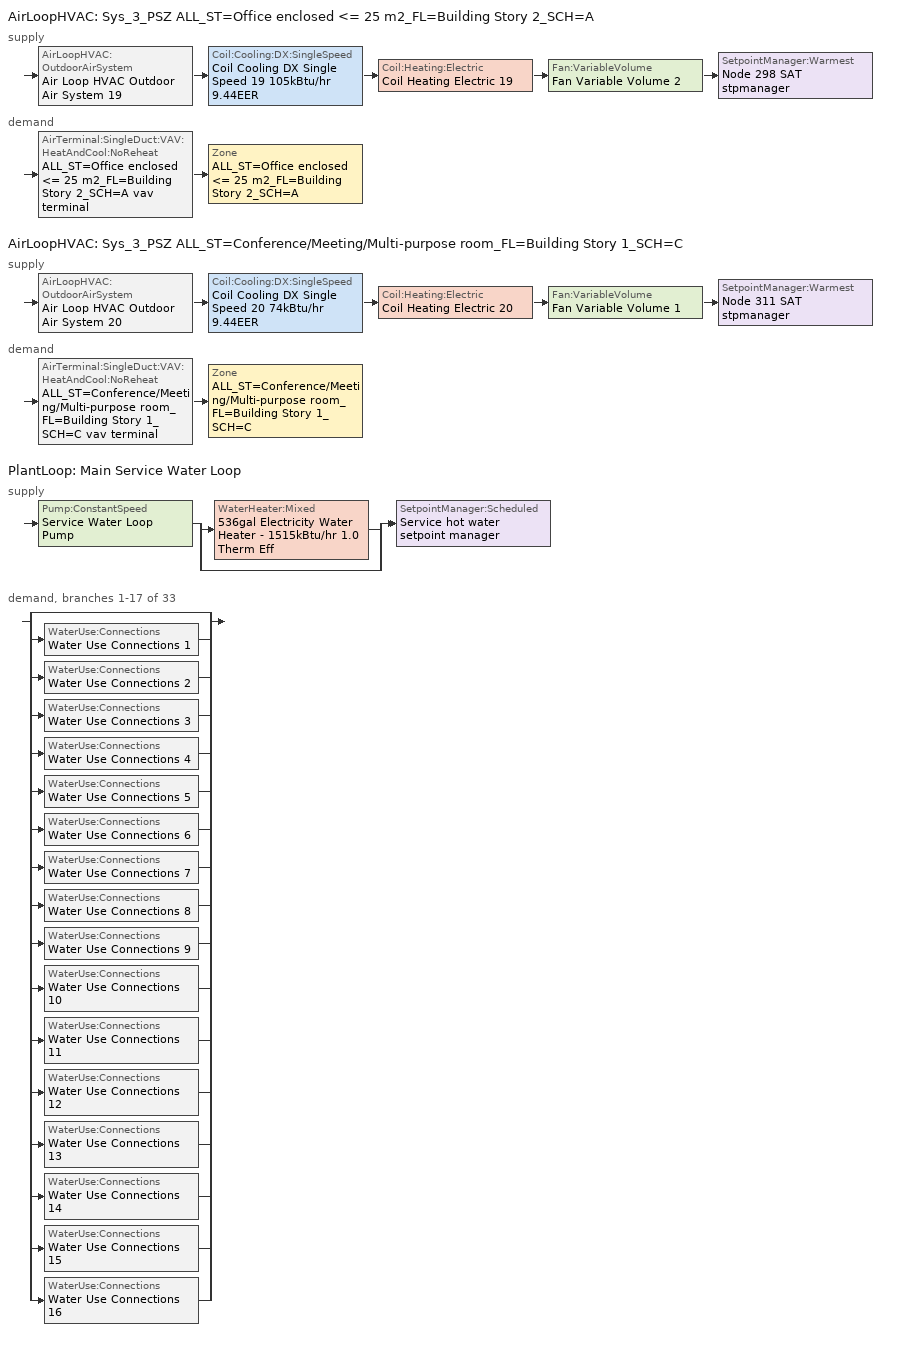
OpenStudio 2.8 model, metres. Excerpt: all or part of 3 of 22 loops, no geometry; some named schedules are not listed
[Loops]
AirLoopHVAC 'Sys_3_PSZ ALL_ST=Office enclosed <= 25 m2_FL=Building Story 2_SCH=A'
 supply: AirLoopHVAC:OutdoorAirSystem 'Air Loop HVAC Outdoor Air System 19' > Coil:Cooling:DX:SingleSpeed 'Coil Cooling DX Single Speed 19 105kBtu/hr 9.44EER' > Coil:Heating:Electric 'Coil Heating Electric 19' > Fan:VariableVolume 'Fan Variable Volume 2' > SetpointManager:Warmest 'Node 298 SAT stpmanager'
 demand: AirTerminal:SingleDuct:VAV:HeatAndCool:NoReheat 'ALL_ST=Office enclosed <= 25 m2_FL=Building Story 2_SCH=A vav terminal' > Zone 'ALL_ST=Office enclosed <= 25 m2_FL=Building Story 2_SCH=A'
AirLoopHVAC 'Sys_3_PSZ ALL_ST=Conference/Meeting/Multi-purpose room_FL=Building Story 1_SCH=C'
 supply: AirLoopHVAC:OutdoorAirSystem 'Air Loop HVAC Outdoor Air System 20' > Coil:Cooling:DX:SingleSpeed 'Coil Cooling DX Single Speed 20 74kBtu/hr 9.44EER' > Coil:Heating:Electric 'Coil Heating Electric 20' > Fan:VariableVolume 'Fan Variable Volume 1' > SetpointManager:Warmest 'Node 311 SAT stpmanager'
 demand: AirTerminal:SingleDuct:VAV:HeatAndCool:NoReheat 'ALL_ST=Conference/Meeting/Multi-purpose room_FL=Building Story 1_SCH=C vav terminal' > Zone 'ALL_ST=Conference/Meeting/Multi-purpose room_FL=Building Story 1_SCH=C'
PlantLoop 'Main Service Water Loop'
 supply: Pump:ConstantSpeed 'Service Water Loop Pump' > split
  | WaterHeater:Mixed '536gal Electricity Water Heater - 1515kBtu/hr 1.0 Therm Eff'
  | bypass
  join > SetpointManager:Scheduled 'Service hot water setpoint manager'
 demand, branches 1-17 of 33: split
  | bypass
  | WaterUse:Connections 'Water Use Connections 1'
  | WaterUse:Connections 'Water Use Connections 2'
  | WaterUse:Connections 'Water Use Connections 3'
  | WaterUse:Connections 'Water Use Connections 4'
  | WaterUse:Connections 'Water Use Connections 5'
  | WaterUse:Connections 'Water Use Connections 6'
  | WaterUse:Connections 'Water Use Connections 7'
  | WaterUse:Connections 'Water Use Connections 8'
  | WaterUse:Connections 'Water Use Connections 9'
  | WaterUse:Connections 'Water Use Connections 10'
  | WaterUse:Connections 'Water Use Connections 11'
  | WaterUse:Connections 'Water Use Connections 12'
  | WaterUse:Connections 'Water Use Connections 13'
  | WaterUse:Connections 'Water Use Connections 14'
  | WaterUse:Connections 'Water Use Connections 15'
  | WaterUse:Connections 'Water Use Connections 16'
[Sizing:Zone] Zone Cooling Design Supply Air Temperature Input Method=SupplyAirTemperature; Zone Cooling Design Supply Air Temperature {C}=13; Zone Cooling Design Supply Air Temperature Difference {deltaC}=11.11; Zone Heating Design Supply Air Temperature Input Method=SupplyAirTemperature; Zone Heating Design Supply Air Temperature {C}=43; Zone Heating Design Supply Air Temperature Difference {deltaC}=11.11; Zone Cooling Design Supply Air Humidity Ratio {kg-H2O/kg-air}=0.0085; Zone Heating Design Supply Air Humidity Ratio {kg-H2O/kg-air}=0.008; Zone Heating Sizing Factor=1.3; Zone Cooling Sizing Factor=1.1; Cooling Design Air Flow Method=DesignDay; Heating Design Air Flow Method=DesignDay; Account for Dedicated Outdoor Air System=No; Dedicated Outdoor Air System Control Strategy=NeutralSupplyAir; Dedicated Outdoor Air Low Setpoint Temperature for Design {C}=autosize; Dedicated Outdoor Air High Setpoint Temperature for Design {C}=autosize
ALL_ST=Gymnasium/Fitness centre playing area_FL=Building Story 1_SCH=B 1; ALL_ST=Office enclosed <= 25 m2_FL=Building Story 2_SCH=A; ALL_ST=Conference/Meeting/Multi-purpose room_FL=Building Story 1_SCH=C
[Zone equipment]
ALL_ST=Office enclosed <= 25 m2_FL=Building Story 2_SCH=A: ALL_ST=Office enclosed <= 25 m2_FL=Building Story 2_SCH=A erv doas, Zone HVAC Baseboard Convective Water 25, ALL_ST=Office enclosed <= 25 m2_FL=Building Story 2_SCH=A vav terminal
ALL_ST=Conference/Meeting/Multi-purpose room_FL=Building Story 1_SCH=C: ALL_ST=Conference/Meeting/Multi-purpose room_FL=Building Story 1_SCH=C erv doas, Zone HVAC Baseboard Convective Water 26, ALL_ST=Conference/Meeting/Multi-purpose room_FL=Building Story 1_SCH=C vav terminal
[PlantLoop]
Main Service Water Loop: Glycol Concentration=0; Maximum Loop Temperature {C}=60; Minimum Loop Temperature {C}=10; Plant Loop Volume {m3}=Autocalculate; Load Distribution Scheme=Optimal
[Sizing:Plant]
Main Service Water Loop: Loop Type=Heating; Design Loop Exit Temperature {C}=60; Loop Design Temperature Difference {deltaC}=5; Sizing Option=NonCoincident; Zone Timesteps in Averaging Window=1; Coincident Sizing Factor Mode=None
[AirLoopHVAC] Design Supply Air Flow Rate {m3/s}=AutoSize
Name | Availability Schedule
Sys_3_PSZ ALL_ST=Office enclosed <= 25 m2_FL=Building Story 2_SCH=A | Sys_3_PSZ ALL_ST=Office enclosed <= 25 m2_FL=Building Story 2_SCH=A Occ Sch
Sys_3_PSZ ALL_ST=Conference/Meeting/Multi-purpose room_FL=Building Story 1_SCH=C | Sys_3_PSZ ALL_ST=Conference/Meeting/Multi-purpose room_FL=Building Story 1_SCH=C Occ Sch
[Sizing:System] Type of Load to Size On=Sensible; Design Outdoor Air Flow Rate {m3/s}=Autosize; Central Heating Maximum System Air Flow Ratio=1; Preheat Design Temperature {C}=7; Preheat Design Humidity Ratio {kg-H2O/kg-Air}=0.008; Precool Design Temperature {C}=13; Precool Design Humidity Ratio {kg-H2O/kg-Air}=0.008; Central Cooling Design Supply Air Temperature {C}=13; Central Heating Design Supply Air Temperature {C}=43; Sizing Option=NonCoincident; 100% Outdoor Air in Cooling=No; 100% Outdoor Air in Heating=No; Central Cooling Design Supply Air Humidity Ratio {kg-H2O/kg-Air}=0.0085; Central Heating Design Supply Air Humidity Ratio {kg-H2O/kg-Air}=0.008; Cooling Design Air Flow Method=DesignDay; Cooling Design Air Flow Rate {m3/s}=0; Heating Design Air Flow Method=DesignDay; Heating Design Air Flow Rate {m3/s}=0; System Outdoor Air Method=ZoneSum; Zone Maximum Outdoor Air Fraction=1; Cooling Supply Air Flow Rate Per Floor Area {m3/s-m2}=0.00996765; Cooling Fraction of Autosized Cooling Supply Air Flow Rate=1; Cooling Supply Air Flow Rate Per Unit Cooling Capacity {m3/s-W}=3.94755e-05; Heating Supply Air Flow Rate Per Floor Area {m3/s-m2}=0.00996765; Heating Fraction of Autosized Heating Supply Air Flow Rate=1; Heating Fraction of Autosized Cooling Supply Air Flow Rate=1; Heating Supply Air Flow Rate Per Unit Heating Capacity {m3/s-W}=3.15882e-05; Cooling Design Capacity Method=CoolingDesignCapacity; Cooling Design Capacity {W}=autosize; Cooling Design Capacity Per Floor Area {W/m2}=234.7; Fraction of Autosized Cooling Design Capacity=1; Heating Design Capacity Method=HeatingDesignCapacity; Heating Design Capacity {W}=autosize; Heating Design Capacity Per Floor Area {W/m2}=157; Fraction of Autosized Heating Design Capacity=1; Central Cooling Capacity Control Method=OnOff
Sys_3_PSZ ALL_ST=Office enclosed <= 25 m2_FL=Building Story 2_SCH=A; Sys_3_PSZ ALL_ST=Conference/Meeting/Multi-purpose room_FL=Building Story 1_SCH=C
[Coil:Heating:Electric] Availability Schedule=Always On Discrete
Coil Heating Electric 19; Coil Heating Electric 20
[Coil:Cooling:DX:SingleSpeed] Availability Schedule=Always On Discrete; Rated Total Cooling Capacity {W}=autosize; Rated Sensible Heat Ratio=autosize; Rated Air Flow Rate {m3/s}=autosize; Rated Evaporator Fan Power Per Volume Flow Rate {W/(m3/s)}=773.3; Total Cooling Capacity Function of Temperature Curve=DXCOOL-NECB2011-REF-CAPFT; Total Cooling Capacity Function of Flow Fraction Curve=DXCOOL-NECB2011-REF-CAPFFLOW; Energy Input Ratio Function of Temperature Curve=DXCOOL-NECB2011-REF-COOLEIRFT; Energy Input Ratio Function of Flow Fraction Curve=DXCOOL-NECB2011-REF-COOLEIRFFLOW; Part Load Fraction Correlation Curve=DXCOOL-NECB2011-REF-COOLPLFFPLR; Condenser Type=AirCooled; Evaporative Condenser Effectiveness=0; Evaporative Condenser Air Flow Rate {m3/s}=Autosize; Evaporative Condenser Pump Rated Power Consumption {W}=Autosize; Crankcase Heater Capacity {W}=0; Maximum Outdoor Dry-Bulb Temperature for Crankcase Heater Operation {C}=0; Basin Heater Capacity {W/K}=0; Basin Heater Setpoint Temperature {C}=10
Name | Rated COP {W/W}
Coil Cooling DX Single Speed 19 105kBtu/hr 9.44EER | 3.26813
Coil Cooling DX Single Speed 20 74kBtu/hr 9.44EER | 3.24523
[Controller:OutdoorAir] Minimum Outdoor Air Flow Rate {m3/s}=0; Maximum Outdoor Air Flow Rate {m3/s}=0; Economizer Control Type=DifferentialEnthalpy; Economizer Control Action Type=ModulateFlow; Lockout Type=NoLockout; Minimum Limit Type=FixedMinimum; High Humidity Control=No; Heat Recovery Bypass Control Type=BypassWhenOAFlowGreaterThanMinimum
Name | Minimum Outdoor Air Schedule | Controller Mechanical Ventilation
Controller Outdoor Air 19 | Sys_3_PSZ ALL_ST=Office enclosed <= 25 m2_FL=Building Story 2_SCH=A Occ Sch | Controller Mechanical Ventilation 19
Controller Outdoor Air 20 | Sys_3_PSZ ALL_ST=Conference/Meeting/Multi-purpose room_FL=Building Story 1_SCH=C Occ Sch | Controller Mechanical Ventilation 20
[Controller:MechanicalVentilation] Availability Schedule=Always On Discrete; System Outdoor Air Method=ZoneSum
Controller Mechanical Ventilation 19; Controller Mechanical Ventilation 20
[AirLoopHVAC:OutdoorAirSystem]
Name | Controller
Air Loop HVAC Outdoor Air System 19 | Controller Outdoor Air 19
Air Loop HVAC Outdoor Air System 20 | Controller Outdoor Air 20
[SetpointManager:Scheduled]
Service hot water setpoint manager: Control Variable=Temperature; Schedule=Service Water Loop Temp - 140F
[Pump:ConstantSpeed]
Service Water Loop Pump: Rated Flow Rate {m3/s}=autosize; Rated Pump Head {Pa}=1.07052e+06; Rated Power Consumption {W}=autosize; Motor Efficiency=0.865; Fraction of Motor Inefficiencies to Fluid Stream=0; Pump Control Type=Intermittent; Design Power Sizing Method=PowerPerFlowPerPressure; Design Electric Power per Unit Flow Rate {W/(m3/s)}=348701.1; Design Shaft Power per Unit Flow Rate per Unit Head {W-s/m3-Pa}=1.28205
[WaterHeater:Mixed]
536gal Electricity Water Heater - 1515kBtu/hr 1.0 Therm Eff: Tank Volume {m3}=2.02827; Setpoint Temperature Schedule=Service Water Loop Temp - 140F; Deadband Temperature Difference {deltaC}=2; Maximum Temperature Limit {C}=82.2222; Heater Control Type=Cycle; Heater Maximum Capacity {W}=443926; Heater Fuel Type=Electricity; Heater Thermal Efficiency=0.96; Off Cycle Parasitic Fuel Consumption Rate {W}=155.228; Off Cycle Parasitic Fuel Type=Electricity; Off Cycle Parasitic Heat Fraction to Tank=0.8; On Cycle Parasitic Fuel Consumption Rate {W}=155.228; On Cycle Parasitic Fuel Type=Electricity; On Cycle Parasitic Heat Fraction to Tank=0; Ambient Temperature Indicator=ThermalZone; Ambient Temperature Schedule=Water Heater Ambient Temp Schedule - 70F; Ambient Temperature Thermal Zone=ALL_ST=Gymnasium/Fitness centre playing area_FL=Building Story 1_SCH=B 1; Off Cycle Loss Coefficient to Ambient Temperature {W/K}=6.25624; On Cycle Loss Coefficient to Ambient Temperature {W/K}=6.25624; Use Side Effectiveness=1; Source Side Effectiveness=1; Use Side Design Flow Rate {m3/s}=autosize; Source Side Design Flow Rate {m3/s}=autosize; Indirect Water Heating Recovery Time {hr}=1.5; Source Side Flow Control Mode=IndirectHeatPrimarySetpoint
[WaterUse:Connections]
Name | Water Use Equipment Name 1
Water Use Connections 1 | Auditorium_zn_1_flr_1 Service Water Use 0.5gal/min
Water Use Connections 2 | Aux_gym_zn_1_flr_1 Service Water Use 1.89gal/min
Water Use Connections 3 | Cafeteria_zn_1_flr_1 Service Water Use 0.47gal/min
Water Use Connections 4 | Corner_class_1_pod_1_zn_1_flr_1 Service Water Use 0.07gal/min
Water Use Connections 5 | Corner_class_1_pod_1_zn_1_flr_2 Service Water Use 0.07gal/min
Water Use Connections 6 | Corner_class_1_pod_2_zn_1_flr_1 Service Water Use 0.07gal/min
Water Use Connections 7 | Corner_class_1_pod_2_zn_1_flr_2 Service Water Use 0.07gal/min
Water Use Connections 8 | Corner_class_1_pod_3_zn_1_flr_1 Service Water Use 0.07gal/min
Water Use Connections 9 | Corner_class_1_pod_3_zn_1_flr_2 Service Water Use 0.07gal/min
Water Use Connections 10 | Corner_class_2_pod_1_zn_1_flr_1 Service Water Use 0.07gal/min
Water Use Connections 11 | Corner_class_2_pod_1_zn_1_flr_2 Service Water Use 0.07gal/min
Water Use Connections 12 | Corner_class_2_pod_2_zn_1_flr_1 Service Water Use 0.07gal/min
Water Use Connections 13 | Corner_class_2_pod_2_zn_1_flr_2 Service Water Use 0.07gal/min
Water Use Connections 14 | Corner_class_2_pod_3_zn_1_flr_1 Service Water Use 0.07gal/min
Water Use Connections 15 | Corner_class_2_pod_3_zn_1_flr_2 Service Water Use 0.07gal/min
Water Use Connections 16 | Gym_zn_1_flr_1 Service Water Use 2.99gal/min
[WaterUse:Equipment:Definition]
Name | Peak Flow Rate {m3/s} | Target Temperature Schedule | Sensible Fraction Schedule | Latent Fraction Schedule
Auditorium_zn_1_flr_1 Service Water Use Def 0.5gal/min | 3.1485e-05 | Schedule Ruleset 5 | Schedule Ruleset 3 | Schedule Ruleset 4
Aux_gym_zn_1_flr_1 Service Water Use Def 1.89gal/min | 0.000119312 | Schedule Ruleset 8 | Schedule Ruleset 6 | Schedule Ruleset 7
Cafeteria_zn_1_flr_1 Service Water Use Def 0.47gal/min | 2.98279e-05 | Schedule Ruleset 11 | Schedule Ruleset 9 | Schedule Ruleset 10
Corner_class_1_pod_1_zn_1_flr_1 Service Water Use Def 0.07gal/min | 4.55704e-06 | Schedule Ruleset 14 | Schedule Ruleset 12 | Schedule Ruleset 13
Corner_class_1_pod_1_zn_1_flr_2 Service Water Use Def 0.07gal/min | 4.55704e-06 | Schedule Ruleset 17 | Schedule Ruleset 15 | Schedule Ruleset 16
Corner_class_1_pod_2_zn_1_flr_1 Service Water Use Def 0.07gal/min | 4.55704e-06 | Schedule Ruleset 20 | Schedule Ruleset 18 | Schedule Ruleset 19
Corner_class_1_pod_2_zn_1_flr_2 Service Water Use Def 0.07gal/min | 4.55704e-06 | Schedule Ruleset 23 | Schedule Ruleset 21 | Schedule Ruleset 22
Corner_class_1_pod_3_zn_1_flr_1 Service Water Use Def 0.07gal/min | 4.55704e-06 | Schedule Ruleset 26 | Schedule Ruleset 24 | Schedule Ruleset 25
Corner_class_1_pod_3_zn_1_flr_2 Service Water Use Def 0.07gal/min | 4.55704e-06 | Schedule Ruleset 29 | Schedule Ruleset 27 | Schedule Ruleset 28
Corner_class_2_pod_1_zn_1_flr_1 Service Water Use Def 0.07gal/min | 4.55704e-06 | Schedule Ruleset 32 | Schedule Ruleset 30 | Schedule Ruleset 31
Corner_class_2_pod_1_zn_1_flr_2 Service Water Use Def 0.07gal/min | 4.55704e-06 | Schedule Ruleset 35 | Schedule Ruleset 33 | Schedule Ruleset 34
Corner_class_2_pod_2_zn_1_flr_1 Service Water Use Def 0.07gal/min | 4.55704e-06 | Schedule Ruleset 38 | Schedule Ruleset 36 | Schedule Ruleset 37
Corner_class_2_pod_2_zn_1_flr_2 Service Water Use Def 0.07gal/min | 4.55704e-06 | Schedule Ruleset 41 | Schedule Ruleset 39 | Schedule Ruleset 40
Corner_class_2_pod_3_zn_1_flr_1 Service Water Use Def 0.07gal/min | 4.55704e-06 | Schedule Ruleset 44 | Schedule Ruleset 42 | Schedule Ruleset 43
Corner_class_2_pod_3_zn_1_flr_2 Service Water Use Def 0.07gal/min | 4.55704e-06 | Schedule Ruleset 47 | Schedule Ruleset 45 | Schedule Ruleset 46
Gym_zn_1_flr_1 Service Water Use Def 2.99gal/min | 0.00018891 | Schedule Ruleset 50 | Schedule Ruleset 48 | Schedule Ruleset 49
[WaterUse:Equipment]
Name | Water Use Equipment Definition | Space | Flow Rate Fraction Schedule
Auditorium_zn_1_flr_1 Service Water Use 0.5gal/min | Auditorium_zn_1_flr_1 Service Water Use Def 0.5gal/min | Auditorium_ZN_1_FLR_1 | NECB-C-Service Water Heating
Aux_gym_zn_1_flr_1 Service Water Use 1.89gal/min | Aux_gym_zn_1_flr_1 Service Water Use Def 1.89gal/min | Aux_Gym_ZN_1_FLR_1 | NECB-B-Service Water Heating
Cafeteria_zn_1_flr_1 Service Water Use 0.47gal/min | Cafeteria_zn_1_flr_1 Service Water Use Def 0.47gal/min | Cafeteria_ZN_1_FLR_1 | NECB-C-Service Water Heating
Corner_class_1_pod_1_zn_1_flr_1 Service Water Use 0.07gal/min | Corner_class_1_pod_1_zn_1_flr_1 Service Water Use Def 0.07gal/min | Corner_Class_1_Pod_1_ZN_1_FLR_1 | NECB-D-Service Water Heating
Corner_class_1_pod_1_zn_1_flr_2 Service Water Use 0.07gal/min | Corner_class_1_pod_1_zn_1_flr_2 Service Water Use Def 0.07gal/min | Corner_Class_1_Pod_1_ZN_1_FLR_2 | NECB-D-Service Water Heating
Corner_class_1_pod_2_zn_1_flr_1 Service Water Use 0.07gal/min | Corner_class_1_pod_2_zn_1_flr_1 Service Water Use Def 0.07gal/min | Corner_Class_1_Pod_2_ZN_1_FLR_1 | NECB-D-Service Water Heating
Corner_class_1_pod_2_zn_1_flr_2 Service Water Use 0.07gal/min | Corner_class_1_pod_2_zn_1_flr_2 Service Water Use Def 0.07gal/min | Corner_Class_1_Pod_2_ZN_1_FLR_2 | NECB-D-Service Water Heating
Corner_class_1_pod_3_zn_1_flr_1 Service Water Use 0.07gal/min | Corner_class_1_pod_3_zn_1_flr_1 Service Water Use Def 0.07gal/min | Corner_Class_1_Pod_3_ZN_1_FLR_1 | NECB-D-Service Water Heating
Corner_class_1_pod_3_zn_1_flr_2 Service Water Use 0.07gal/min | Corner_class_1_pod_3_zn_1_flr_2 Service Water Use Def 0.07gal/min | Corner_Class_1_Pod_3_ZN_1_FLR_2 | NECB-D-Service Water Heating
Corner_class_2_pod_1_zn_1_flr_1 Service Water Use 0.07gal/min | Corner_class_2_pod_1_zn_1_flr_1 Service Water Use Def 0.07gal/min | Corner_Class_2_Pod_1_ZN_1_FLR_1 | NECB-D-Service Water Heating
Corner_class_2_pod_1_zn_1_flr_2 Service Water Use 0.07gal/min | Corner_class_2_pod_1_zn_1_flr_2 Service Water Use Def 0.07gal/min | Corner_Class_2_Pod_1_ZN_1_FLR_2 | NECB-D-Service Water Heating
Corner_class_2_pod_2_zn_1_flr_1 Service Water Use 0.07gal/min | Corner_class_2_pod_2_zn_1_flr_1 Service Water Use Def 0.07gal/min | Corner_Class_2_Pod_2_ZN_1_FLR_1 | NECB-D-Service Water Heating
Corner_class_2_pod_2_zn_1_flr_2 Service Water Use 0.07gal/min | Corner_class_2_pod_2_zn_1_flr_2 Service Water Use Def 0.07gal/min | Corner_Class_2_Pod_2_ZN_1_FLR_2 | NECB-D-Service Water Heating
Corner_class_2_pod_3_zn_1_flr_1 Service Water Use 0.07gal/min | Corner_class_2_pod_3_zn_1_flr_1 Service Water Use Def 0.07gal/min | Corner_Class_2_Pod_3_ZN_1_FLR_1 | NECB-D-Service Water Heating
Corner_class_2_pod_3_zn_1_flr_2 Service Water Use 0.07gal/min | Corner_class_2_pod_3_zn_1_flr_2 Service Water Use Def 0.07gal/min | Corner_Class_2_Pod_3_ZN_1_FLR_2 | NECB-D-Service Water Heating
Gym_zn_1_flr_1 Service Water Use 2.99gal/min | Gym_zn_1_flr_1 Service Water Use Def 2.99gal/min | Gym_ZN_1_FLR_1 | NECB-B-Service Water Heating
[HeatExchanger:AirToAir:SensibleAndLatent] Availability Schedule=Always On Discrete; Nominal Supply Air Flow Rate {m3/s}=autosize; Sensible Effectiveness at 100% Heating Air Flow=0.76; Latent Effectiveness at 100% Heating Air Flow=0.75; Sensible Effectiveness at 75% Heating Air Flow=0.81; Latent Effectiveness at 75% Heating Air Flow=0.75; Sensible Effectiveness at 100% Cooling Air Flow=0.76; Latent Effectiveness at 100% Cooling Air Flow=0.75; Sensible Effectiveness at 75% Cooling Air Flow=0.81; Latent Effectiveness at 75% Cooling Air Flow=0.75; Supply Air Outlet Temperature Control=No; Heat Exchanger Type=Rotary; Frost Control Type=ExhaustAirRecirculation; Threshold Temperature {C}=-23.3; Initial Defrost Time Fraction=0.167; Rate of Defrost Time Fraction Increase {1/K}=0.012; Economizer Lockout=No
Name | Nominal Electric Power {W}
ALL_ST=Conference/Meeting/Multi-purpose room_FL=Building Story 1_SCH=C erv hx | 755.069
ALL_ST=Office enclosed <= 25 m2_FL=Building Story 2_SCH=A erv hx | 210.944
[Fan:VariableVolume] Availability Schedule=Always On Discrete; Fan Total Efficiency=0.7; Pressure Rise {Pa}=640; Maximum Flow Rate {m3/s}=Autosize; Fan Power Minimum Flow Rate Input Method=Fraction; Fan Power Minimum Flow Fraction=0.3; Fan Power Minimum Air Flow Rate {m3/s}=0; Motor Efficiency=0.9; Motor In Airstream Fraction=1; Fan Power Coefficient 1=0.0407599; Fan Power Coefficient 2=0.088045; Fan Power Coefficient 3=-0.0729261; Fan Power Coefficient 4=0.94374; Fan Power Coefficient 5=0
Fan Variable Volume 1; Fan Variable Volume 2
[SetpointManager:Warmest] Control Variable=Temperature; Minimum Setpoint Temperature {C}=12; Maximum Setpoint Temperature {C}=35; Strategy=MaximumTemperature
Node 311 SAT stpmanager; Node 298 SAT stpmanager
[AirTerminal:SingleDuct:VAV:HeatAndCool:NoReheat] Availability Schedule=Always On Discrete; Maximum Air Flow Rate {m3/s}=autosize; Zone Minimum Air Flow Fraction=0.05
ALL_ST=Conference/Meeting/Multi-purpose room_FL=Building Story 1_SCH=C vav terminal; ALL_ST=Office enclosed <= 25 m2_FL=Building Story 2_SCH=A vav terminal
[ZoneHVAC:EnergyRecoveryVentilator:Controller] Temperature High Limit {C}=19; Temperature Low Limit {C}=13; Exhaust Air Temperature Limit=NoExhaustAirTemperatureLimit; Exhaust Air Enthalpy Limit=NoExhaustAirEnthalpyLimit; Time of Day Economizer Flow Control Schedule=Always Off Discrete; High Humidity Control Flag=No; High Humidity Outdoor Air Flow Ratio=1; Control High Indoor Humidity Based on Outdoor Humidity Ratio=Yes
Name | Electronic Enthalpy Limit Curve
ALL_ST=Conference/Meeting/Multi-purpose room_FL=Building Story 1_SCH=C erv contr | Curve Cubic 3
ALL_ST=Office enclosed <= 25 m2_FL=Building Story 2_SCH=A erv contr | Curve Cubic 4
[Fan:OnOff] Availability Schedule=Always On Discrete; Maximum Flow Rate {m3/s}=autosize; Motor In Airstream Fraction=1
Name | Fan Total Efficiency | Pressure Rise {Pa} | Motor Efficiency | Fan Power Ratio Function of Speed Ratio Curve | Fan Efficiency Ratio Function of Speed Ratio Curve
ALL_ST=Conference/Meeting/Multi-purpose room_FL=Building Story 1_SCH=C erv sup fan | 0.75 | 200 | 0.9 | Fan On Off Power Curve 2 | Fan On Off Efficiency Curve 2
ALL_ST=Conference/Meeting/Multi-purpose room_FL=Building Story 1_SCH=C erv exh fan | 0.75 | 200 | 0.9 | Fan On Off Power Curve 3 | Fan On Off Efficiency Curve 3
ALL_ST=Office enclosed <= 25 m2_FL=Building Story 2_SCH=A erv sup fan | 0.75 | 200 | 0.9 | Fan On Off Power Curve 4 | Fan On Off Efficiency Curve 4
ALL_ST=Office enclosed <= 25 m2_FL=Building Story 2_SCH=A erv exh fan | 0.75 | 200 | 0.9 | Fan On Off Power Curve 5 | Fan On Off Efficiency Curve 5
Fan On Off 1 | 0.82 | 300 | 0.8 | Fan On Off Power Curve 54 | Fan On Off Efficiency Curve 54
[ZoneHVAC:EnergyRecoveryVentilator] Supply Air Flow Rate {m3/s}=autosize; Exhaust Air Flow Rate {m3/s}=autosize; Ventilation Rate per Occupant {m3/s-person}=0
Name | Availability Schedule | Heat Exchanger | Supply Air Fan | Exhaust Air Fan | Controller | Ventilation Rate per Unit Floor Area {m3/s-m2}
ALL_ST=Conference/Meeting/Multi-purpose room_FL=Building Story 1_SCH=C erv doas | Sys_3_PSZ ALL_ST=Conference/Meeting/Multi-purpose room_FL=Building Story 1_SCH=C Occ Sch | ALL_ST=Conference/Meeting/Multi-purpose room_FL=Building Story 1_SCH=C erv hx | ALL_ST=Conference/Meeting/Multi-purpose room_FL=Building Story 1_SCH=C erv sup fan | ALL_ST=Conference/Meeting/Multi-purpose room_FL=Building Story 1_SCH=C erv exh fan | ALL_ST=Conference/Meeting/Multi-purpose room_FL=Building Story 1_SCH=C erv contr | 0.0015748
ALL_ST=Office enclosed <= 25 m2_FL=Building Story 2_SCH=A erv doas | Sys_3_PSZ ALL_ST=Office enclosed <= 25 m2_FL=Building Story 2_SCH=A Occ Sch | ALL_ST=Office enclosed <= 25 m2_FL=Building Story 2_SCH=A erv hx | ALL_ST=Office enclosed <= 25 m2_FL=Building Story 2_SCH=A erv sup fan | ALL_ST=Office enclosed <= 25 m2_FL=Building Story 2_SCH=A erv exh fan | ALL_ST=Office enclosed <= 25 m2_FL=Building Story 2_SCH=A erv contr | 0.00042164
[Coil:WaterHeating:AirToWaterHeatPump]
Coil Water Heating Air To Water Heat Pump 1: Rated Heating Capacity {W}=443926; Rated COP {W/W}=3; Rated Sensible Heat Ratio=0.6956; Rated Evaporator Inlet Air Dry-Bulb Temperature {C}=29.44; Rated Evaporator Inlet Air Wet-Bulb Temperature {C}=22.22; Rated Condenser Inlet Water Temperature {C}=55.72; Rated Evaporator Air Flow Rate {m3/s}=autosize; Rated Condenser Water Flow Rate {m3/s}=autosize; Evaporator Fan Power Included in Rated COP=No; Condenser Pump Power Included in Rated COP=No; Condenser Pump Heat Included in Rated Heating Capacity and Rated COP=No; Condenser Water Pump Power {W}=150; Fraction of Condenser Pump Heat to Water=0.1; Crankcase Heater Capacity {W}=100; Maximum Ambient Temperature for Crankcase Heater Operation {C}=5; Evaporator Air Temperature Type for Curve Objects=WetBulbTemperature; Heating Capacity Function of Temperature Curve=Curve Biquadratic 41; Heating Capacity Function of Air Flow Fraction Curve=Curve Quadratic 59; Heating Capacity Function of Water Flow Fraction Curve=Curve Quadratic 60; Heating COP Function of Temperature Curve=Curve Biquadratic 42; Heating COP Function of Air Flow Fraction Curve=Curve Quadratic 61; Heating COP Function of Water Flow Fraction Curve=Curve Quadratic 62; Part Load Fraction Correlation Curve=Curve Quadratic 63
[WaterHeater:HeatPump]
536gal Electricity Water Heater - 1515kBtu/hr 1.0 Therm Eff ASHPWH: Availability Schedule=Always On Discrete; Compressor Setpoint Temperature Schedule=536gal Electricity Water Heater - 1515kBtu/hr 1.0 Therm Eff ASHPWH setpoint; Dead Band Temperature Difference {deltaC}=2; Condenser Water Flow Rate {m3/s}=autosize; Evaporator Air Flow Rate {m3/s}=autosize; Inlet Air Configuration=ZoneAndOutdoorAir; Tank=536gal Electricity Water Heater - 1515kBtu/hr 1.0 Therm Eff; DX Coil=Coil Water Heating Air To Water Heat Pump 1; Minimum Inlet Air Temperature for Compressor Operation {C}=5; Compressor Location=Zone; Fan=Fan On Off 1; Fan Placement=DrawThrough; On Cycle Parasitic Electric Load {W}=0; Off Cycle Parasitic Electric Load {W}=0; Parasitic Heat Rejection Location=Outdoors; Inlet Air Mixer Schedule=Schedule Ruleset 100; Control Sensor Location In Stratified Tank=Heater1
[Schedule:Ruleset]
Service Water Loop Temp - 140F: Default Day Schedule=Service Water Loop Temp - 140F Default
Water Heater Ambient Temp Schedule - 70F: Default Day Schedule=Water Heater Ambient Temp Schedule - 70F Default
Schedule Ruleset 3: Default Day Schedule=Schedule Day 5
Schedule Ruleset 4: Default Day Schedule=Schedule Day 6
Schedule Ruleset 5: Default Day Schedule=Schedule Day 7
NECB-C-Service Water Heating: Default Day Schedule=NECB-C-Service Water Heating Default
Schedule Ruleset 6: Default Day Schedule=Schedule Day 8
Schedule Ruleset 7: Default Day Schedule=Schedule Day 9
Schedule Ruleset 8: Default Day Schedule=Schedule Day 10
NECB-B-Service Water Heating: Default Day Schedule=NECB-B-Service Water Heating Default
Schedule Ruleset 9: Default Day Schedule=Schedule Day 11
Schedule Ruleset 10: Default Day Schedule=Schedule Day 12
Schedule Ruleset 11: Default Day Schedule=Schedule Day 13
Schedule Ruleset 12: Default Day Schedule=Schedule Day 14
Schedule Ruleset 13: Default Day Schedule=Schedule Day 15
Schedule Ruleset 14: Default Day Schedule=Schedule Day 16
NECB-D-Service Water Heating: Default Day Schedule=NECB-D-Service Water Heating Default
Schedule Ruleset 15: Default Day Schedule=Schedule Day 17
Schedule Ruleset 16: Default Day Schedule=Schedule Day 18
Schedule Ruleset 17: Default Day Schedule=Schedule Day 19
Schedule Ruleset 18: Default Day Schedule=Schedule Day 20
Schedule Ruleset 19: Default Day Schedule=Schedule Day 21
Schedule Ruleset 20: Default Day Schedule=Schedule Day 22
Schedule Ruleset 21: Default Day Schedule=Schedule Day 23
Schedule Ruleset 22: Default Day Schedule=Schedule Day 24
Schedule Ruleset 23: Default Day Schedule=Schedule Day 25
Schedule Ruleset 24: Default Day Schedule=Schedule Day 26
Schedule Ruleset 25: Default Day Schedule=Schedule Day 27
Schedule Ruleset 26: Default Day Schedule=Schedule Day 28
Schedule Ruleset 27: Default Day Schedule=Schedule Day 29
Schedule Ruleset 28: Default Day Schedule=Schedule Day 30
Schedule Ruleset 29: Default Day Schedule=Schedule Day 31
Schedule Ruleset 30: Default Day Schedule=Schedule Day 32
Schedule Ruleset 31: Default Day Schedule=Schedule Day 33
Schedule Ruleset 32: Default Day Schedule=Schedule Day 34
Schedule Ruleset 33: Default Day Schedule=Schedule Day 35
Schedule Ruleset 34: Default Day Schedule=Schedule Day 36
Schedule Ruleset 35: Default Day Schedule=Schedule Day 37
Schedule Ruleset 36: Default Day Schedule=Schedule Day 38
Schedule Ruleset 37: Default Day Schedule=Schedule Day 39
Schedule Ruleset 38: Default Day Schedule=Schedule Day 40
Schedule Ruleset 39: Default Day Schedule=Schedule Day 41
Schedule Ruleset 40: Default Day Schedule=Schedule Day 42
Schedule Ruleset 41: Default Day Schedule=Schedule Day 43
Schedule Ruleset 42: Default Day Schedule=Schedule Day 44
Schedule Ruleset 43: Default Day Schedule=Schedule Day 45
Schedule Ruleset 44: Default Day Schedule=Schedule Day 46
Schedule Ruleset 45: Default Day Schedule=Schedule Day 47
Schedule Ruleset 46: Default Day Schedule=Schedule Day 48
Schedule Ruleset 47: Default Day Schedule=Schedule Day 49
Schedule Ruleset 48: Default Day Schedule=Schedule Day 50
Schedule Ruleset 49: Default Day Schedule=Schedule Day 51
Schedule Ruleset 50: Default Day Schedule=Schedule Day 52
Sys_3_PSZ ALL_ST=Conference/Meeting/Multi-purpose room_FL=Building Story 1_SCH=C Occ Sch: Default Day Schedule=Sys_3_PSZ ALL_ST=Conference/Meeting/Multi-purpose room_FL=Building Story 1_SCH=C Occ Sch Default; Summer Design Day Schedule=Sys_3_PSZ ALL_ST=Conference/Meeting/Multi-purpose room_FL=Building Story 1_SCH=C Occ Sch Summer Design Day; Winter Design Day Schedule=Sys_3_PSZ ALL_ST=Conference/Meeting/Multi-purpose room_FL=Building Story 1_SCH=C Occ Sch Winter Design Day
Sys_3_PSZ ALL_ST=Office enclosed <= 25 m2_FL=Building Story 2_SCH=A Occ Sch: Default Day Schedule=Sys_3_PSZ ALL_ST=Office enclosed <= 25 m2_FL=Building Story 2_SCH=A Occ Sch Default; Summer Design Day Schedule=Sys_3_PSZ ALL_ST=Office enclosed <= 25 m2_FL=Building Story 2_SCH=A Occ Sch Summer Design Day; Winter Design Day Schedule=Sys_3_PSZ ALL_ST=Office enclosed <= 25 m2_FL=Building Story 2_SCH=A Occ Sch Winter Design Day
536gal Electricity Water Heater - 1515kBtu/hr 1.0 Therm Eff ASHPWH setpoint: Default Day Schedule=Schedule Day 141
Schedule Ruleset 100: Default Day Schedule=Schedule Day 142
[Schedule:Day]
Service Water Loop Temp - 140F Default: 24, 0, 57.5
Water Heater Ambient Temp Schedule - 70F Default: 24, 0, 21.1111
Schedule Day 5; Schedule Day 8; Schedule Day 11; Schedule Day 14; Schedule Day 17; Schedule Day 20; Schedule Day 23; Schedule Day 26; Schedule Day 29; Schedule Day 32; Schedule Day 35; Schedule Day 38; Schedule Day 41; Schedule Day 44; Schedule Day 47; Schedule Day 50: 24, 0, 0.2
Schedule Day 6; Schedule Day 9; Schedule Day 12; Schedule Day 15; NECB-D-Service Water Heating Sat Day; NECB-D-Service Water Heating Sun|Hol Day; Schedule Day 18; Schedule Day 21; Schedule Day 24; Schedule Day 27; Schedule Day 30; Schedule Day 33; Schedule Day 36; Schedule Day 39; Schedule Day 42; Schedule Day 45; Schedule Day 48; Schedule Day 51: 24, 0, 0.05
Schedule Day 7; Schedule Day 10; Schedule Day 13; Schedule Day 16; Schedule Day 19; Schedule Day 22; Schedule Day 25; Schedule Day 28; Schedule Day 31; Schedule Day 34; Schedule Day 37; Schedule Day 40; Schedule Day 43; Schedule Day 46; Schedule Day 49; Schedule Day 52; Schedule Day 141: 24, 0, 60
NECB-C-Service Water Heating Default; NECB-C-Service Water Heating Default|Wkdy Day: 8, 0, 0.05, 9, 0, 0.1, 10, 0, 0.2, 11, 0, 0.3, 12, 0, 0.4, 16, 0, 0.8, 17, 0, 0.6, 18, 0, 0.4, 19, 0, 0.3, 21, 0, 0.2, 24, 0, 0.05
NECB-C-Service Water Heating Sat Day: 8, 0, 0.05, 9, 0, 0.1, 10, 0, 0.2, 11, 0, 0.3, 12, 0, 0.5, 16, 0, 0.9, 17, 0, 0.7, 18, 0, 0.5, 19, 0, 0.3, 21, 0, 0.2, 24, 0, 0.05
NECB-C-Service Water Heating Sun|Hol Day: 8, 0, 0.05, 9, 0, 0.1, 10, 0, 0.2, 11, 0, 0.3, 12, 0, 0.5, 17, 0, 0.9, 18, 0, 0.5, 19, 0, 0.3, 24, 0, 0.05
NECB-B-Service Water Heating Default; NECB-B-Service Water Heating Default|Wkdy Day: 1, 0, 0.6, 2, 0, 0.5, 9, 0, 0.05, 11, 0, 0.7, 12, 0, 0.4, 13, 0, 0.5, 15, 0, 0.6, 16, 0, 0.4, 18, 0, 0.3, 19, 0, 0.4, 20, 0, 0.5, 22, 0, 0.8, 24, 0, 0.9
NECB-B-Service Water Heating Sat Day: 1, 0, 0.7, 2, 0, 0.6, 9, 0, 0.05, 11, 0, 0.7, 12, 0, 0.4, 13, 0, 0.5, 15, 0, 0.6, 16, 0, 0.4, 18, 0, 0.3, 19, 0, 0.4, 20, 0, 0.5, 22, 0, 0.8, 24, 0, 0.9
NECB-B-Service Water Heating Sun|Hol Day: 1, 0, 0.5, 2, 0, 0.6, 9, 0, 0.05, 11, 0, 0.7, 12, 0, 0.4, 13, 0, 0.5, 15, 0, 0.6, 16, 0, 0.4, 18, 0, 0.3, 19, 0, 0.4, 20, 0, 0.5, 22, 0, 0.8, 24, 0, 0.5
NECB-D-Service Water Heating Default; NECB-D-Service Water Heating Default|Wkdy Day: 8, 0, 0.05, 10, 0, 0.5, 16, 0, 0.9, 17, 0, 0.7, 18, 0, 0.3, 21, 0, 0.5, 22, 0, 0.3, 24, 0, 0.05
Sys_3_PSZ ALL_ST=Conference/Meeting/Multi-purpose room_FL=Building Story 1_SCH=C Occ Sch Default; Sys_3_PSZ ALL_ST=Conference/Meeting/Multi-purpose room_FL=Building Story 1_SCH=C Occ Sch Winter Design Day; Sys_3_PSZ ALL_ST=Conference/Meeting/Multi-purpose room_FL=Building Story 1_SCH=C Occ Sch Summer Design Day; Sys_3_PSZ ALL_ST=Office enclosed <= 25 m2_FL=Building Story 2_SCH=A Occ Sch Default; Sys_3_PSZ ALL_ST=Office enclosed <= 25 m2_FL=Building Story 2_SCH=A Occ Sch Winter Design Day; Sys_3_PSZ ALL_ST=Office enclosed <= 25 m2_FL=Building Story 2_SCH=A Occ Sch Summer Design Day; Schedule Day 142: 24, 0, 1
Sys_3_PSZ ALL_ST=Conference/Meeting/Multi-purpose room_FL=Building Story 1_SCH=C Occ Sch Monday; Sys_3_PSZ ALL_ST=Conference/Meeting/Multi-purpose room_FL=Building Story 1_SCH=C Occ Sch Tuesday; Sys_3_PSZ ALL_ST=Conference/Meeting/Multi-purpose room_FL=Building Story 1_SCH=C Occ Sch Wednesday; Sys_3_PSZ ALL_ST=Conference/Meeting/Multi-purpose room_FL=Building Story 1_SCH=C Occ Sch Thursday; Sys_3_PSZ ALL_ST=Conference/Meeting/Multi-purpose room_FL=Building Story 1_SCH=C Occ Sch Friday; Sys_3_PSZ ALL_ST=Conference/Meeting/Multi-purpose room_FL=Building Story 1_SCH=C Occ Sch Saturday: 9, 0, 0, 21, 0, 1, 24, 0, 0
Sys_3_PSZ ALL_ST=Conference/Meeting/Multi-purpose room_FL=Building Story 1_SCH=C Occ Sch Sunday: 9, 0, 0, 19, 0, 1, 24, 0, 0
Sys_3_PSZ ALL_ST=Office enclosed <= 25 m2_FL=Building Story 2_SCH=A Occ Sch Monday; Sys_3_PSZ ALL_ST=Office enclosed <= 25 m2_FL=Building Story 2_SCH=A Occ Sch Tuesday; Sys_3_PSZ ALL_ST=Office enclosed <= 25 m2_FL=Building Story 2_SCH=A Occ Sch Wednesday; Sys_3_PSZ ALL_ST=Office enclosed <= 25 m2_FL=Building Story 2_SCH=A Occ Sch Thursday; Sys_3_PSZ ALL_ST=Office enclosed <= 25 m2_FL=Building Story 2_SCH=A Occ Sch Friday: 8, 0, 0, 19, 0, 1, 24, 0, 0
Sys_3_PSZ ALL_ST=Office enclosed <= 25 m2_FL=Building Story 2_SCH=A Occ Sch Saturday; Sys_3_PSZ ALL_ST=Office enclosed <= 25 m2_FL=Building Story 2_SCH=A Occ Sch Sunday: 24, 0, 0
[Schedule:Rule] Date Specification Type=DateRange; Start Month=1; Start Day=1; End Month=12
Name | Schedule Ruleset | Rule Order | Day Schedule | Apply Monday | Apply Tuesday | Apply Wednesday | Apply Thursday | Apply Friday | End Day | Apply Saturday | Apply Sunday
Schedule Rule 71 | NECB-C-Service Water Heating | 2 | NECB-C-Service Water Heating Default|Wkdy Day | Yes | Yes | Yes | Yes | Yes | 31
Schedule Rule 72 | NECB-C-Service Water Heating | 1 | NECB-C-Service Water Heating Sat Day |  |  |  |  |  | 31 | Yes
Schedule Rule 73 | NECB-C-Service Water Heating | 0 | NECB-C-Service Water Heating Sun|Hol Day |  |  |  |  |  | 31 |  | Yes
Schedule Rule 74 | NECB-B-Service Water Heating | 2 | NECB-B-Service Water Heating Default|Wkdy Day | Yes | Yes | Yes | Yes | Yes | 31
Schedule Rule 75 | NECB-B-Service Water Heating | 1 | NECB-B-Service Water Heating Sat Day |  |  |  |  |  | 31 | Yes
Schedule Rule 76 | NECB-B-Service Water Heating | 0 | NECB-B-Service Water Heating Sun|Hol Day |  |  |  |  |  | 31 |  | Yes
Schedule Rule 77 | NECB-D-Service Water Heating | 2 | NECB-D-Service Water Heating Default|Wkdy Day | Yes | Yes | Yes | Yes | Yes | 31
Schedule Rule 78 | NECB-D-Service Water Heating | 1 | NECB-D-Service Water Heating Sat Day |  |  |  |  |  | 31 | Yes
Schedule Rule 79 | NECB-D-Service Water Heating | 0 | NECB-D-Service Water Heating Sun|Hol Day |  |  |  |  |  | 31 |  | Yes
Sys_3_PSZ ALL_ST=Conference/Meeting/Multi-purpose room_FL=Building Story 1_SCH=C Occ Sch Monday Rule | Sys_3_PSZ ALL_ST=Conference/Meeting/Multi-purpose room_FL=Building Story 1_SCH=C Occ Sch | 6 | Sys_3_PSZ ALL_ST=Conference/Meeting/Multi-purpose room_FL=Building Story 1_SCH=C Occ Sch Monday | Yes |  |  |  |  | 25
Sys_3_PSZ ALL_ST=Conference/Meeting/Multi-purpose room_FL=Building Story 1_SCH=C Occ Sch Tuesday Rule | Sys_3_PSZ ALL_ST=Conference/Meeting/Multi-purpose room_FL=Building Story 1_SCH=C Occ Sch | 5 | Sys_3_PSZ ALL_ST=Conference/Meeting/Multi-purpose room_FL=Building Story 1_SCH=C Occ Sch Tuesday |  | Yes |  |  |  | 26
Sys_3_PSZ ALL_ST=Conference/Meeting/Multi-purpose room_FL=Building Story 1_SCH=C Occ Sch Wednesday Rule | Sys_3_PSZ ALL_ST=Conference/Meeting/Multi-purpose room_FL=Building Story 1_SCH=C Occ Sch | 4 | Sys_3_PSZ ALL_ST=Conference/Meeting/Multi-purpose room_FL=Building Story 1_SCH=C Occ Sch Wednesday |  |  | Yes |  |  | 27
Sys_3_PSZ ALL_ST=Conference/Meeting/Multi-purpose room_FL=Building Story 1_SCH=C Occ Sch Thursday Rule | Sys_3_PSZ ALL_ST=Conference/Meeting/Multi-purpose room_FL=Building Story 1_SCH=C Occ Sch | 3 | Sys_3_PSZ ALL_ST=Conference/Meeting/Multi-purpose room_FL=Building Story 1_SCH=C Occ Sch Thursday |  |  |  | Yes |  | 28
Sys_3_PSZ ALL_ST=Conference/Meeting/Multi-purpose room_FL=Building Story 1_SCH=C Occ Sch Friday Rule | Sys_3_PSZ ALL_ST=Conference/Meeting/Multi-purpose room_FL=Building Story 1_SCH=C Occ Sch | 2 | Sys_3_PSZ ALL_ST=Conference/Meeting/Multi-purpose room_FL=Building Story 1_SCH=C Occ Sch Friday |  |  |  |  | Yes | 29
Sys_3_PSZ ALL_ST=Conference/Meeting/Multi-purpose room_FL=Building Story 1_SCH=C Occ Sch Saturday Rule | Sys_3_PSZ ALL_ST=Conference/Meeting/Multi-purpose room_FL=Building Story 1_SCH=C Occ Sch | 1 | Sys_3_PSZ ALL_ST=Conference/Meeting/Multi-purpose room_FL=Building Story 1_SCH=C Occ Sch Saturday |  |  |  |  |  | 30 | Yes
Sys_3_PSZ ALL_ST=Conference/Meeting/Multi-purpose room_FL=Building Story 1_SCH=C Occ Sch Sunday Rule | Sys_3_PSZ ALL_ST=Conference/Meeting/Multi-purpose room_FL=Building Story 1_SCH=C Occ Sch | 0 | Sys_3_PSZ ALL_ST=Conference/Meeting/Multi-purpose room_FL=Building Story 1_SCH=C Occ Sch Sunday |  |  |  |  |  | 31 |  | Yes
Sys_3_PSZ ALL_ST=Office enclosed <= 25 m2_FL=Building Story 2_SCH=A Occ Sch Monday Rule | Sys_3_PSZ ALL_ST=Office enclosed <= 25 m2_FL=Building Story 2_SCH=A Occ Sch | 6 | Sys_3_PSZ ALL_ST=Office enclosed <= 25 m2_FL=Building Story 2_SCH=A Occ Sch Monday | Yes |  |  |  |  | 25
Sys_3_PSZ ALL_ST=Office enclosed <= 25 m2_FL=Building Story 2_SCH=A Occ Sch Tuesday Rule | Sys_3_PSZ ALL_ST=Office enclosed <= 25 m2_FL=Building Story 2_SCH=A Occ Sch | 5 | Sys_3_PSZ ALL_ST=Office enclosed <= 25 m2_FL=Building Story 2_SCH=A Occ Sch Tuesday |  | Yes |  |  |  | 26
Sys_3_PSZ ALL_ST=Office enclosed <= 25 m2_FL=Building Story 2_SCH=A Occ Sch Wednesday Rule | Sys_3_PSZ ALL_ST=Office enclosed <= 25 m2_FL=Building Story 2_SCH=A Occ Sch | 4 | Sys_3_PSZ ALL_ST=Office enclosed <= 25 m2_FL=Building Story 2_SCH=A Occ Sch Wednesday |  |  | Yes |  |  | 27
Sys_3_PSZ ALL_ST=Office enclosed <= 25 m2_FL=Building Story 2_SCH=A Occ Sch Thursday Rule | Sys_3_PSZ ALL_ST=Office enclosed <= 25 m2_FL=Building Story 2_SCH=A Occ Sch | 3 | Sys_3_PSZ ALL_ST=Office enclosed <= 25 m2_FL=Building Story 2_SCH=A Occ Sch Thursday |  |  |  | Yes |  | 28
Sys_3_PSZ ALL_ST=Office enclosed <= 25 m2_FL=Building Story 2_SCH=A Occ Sch Friday Rule | Sys_3_PSZ ALL_ST=Office enclosed <= 25 m2_FL=Building Story 2_SCH=A Occ Sch | 2 | Sys_3_PSZ ALL_ST=Office enclosed <= 25 m2_FL=Building Story 2_SCH=A Occ Sch Friday |  |  |  |  | Yes | 29
Sys_3_PSZ ALL_ST=Office enclosed <= 25 m2_FL=Building Story 2_SCH=A Occ Sch Saturday Rule | Sys_3_PSZ ALL_ST=Office enclosed <= 25 m2_FL=Building Story 2_SCH=A Occ Sch | 1 | Sys_3_PSZ ALL_ST=Office enclosed <= 25 m2_FL=Building Story 2_SCH=A Occ Sch Saturday |  |  |  |  |  | 30 | Yes
Sys_3_PSZ ALL_ST=Office enclosed <= 25 m2_FL=Building Story 2_SCH=A Occ Sch Sunday Rule | Sys_3_PSZ ALL_ST=Office enclosed <= 25 m2_FL=Building Story 2_SCH=A Occ Sch | 0 | Sys_3_PSZ ALL_ST=Office enclosed <= 25 m2_FL=Building Story 2_SCH=A Occ Sch Sunday |  |  |  |  |  | 31 |  | Yes
[Schedule:Constant]
Name | Value
Always On Discrete | 1
Always Off Discrete | 0
[Curve:Biquadratic]
Name | Coefficient1 Constant | Coefficient2 x | Coefficient3 x**2 | Coefficient4 y | Coefficient5 y**2 | Coefficient6 x*y | Minimum Value of x | Maximum Value of x | Minimum Value of y | Maximum Value of y | Input Unit Type for X | Input Unit Type for Y | Output Unit Type
DXCOOL-NECB2011-REF-CAPFT | 0.867905 | 0.0142459 | 0.00055436 | -0.0075575 | 3.3e-05 | -0.0001918 | 13 | 24 | 24 | 46
DXCOOL-NECB2011-REF-COOLEIRFT | 0.116936 | 0.0284933 | -0.0004112 | 0.0214108 | 0.00016103 | -0.0006791 | 13 | 24 | 24 | 46
Curve Biquadratic 41 | 0.369827 | 0.043341 | -0.00023 | 0.000466 | 2.6e-05 | -0.00027 | 0 | 40 | 20 | 90 | Temperature | Temperature | Dimensionless
Curve Biquadratic 42 | 1.19713 | 0.077849 | -1.6e-06 | -0.02675 | 0.000296 | -0.00112 | 0 | 40 | 20 | 90 | Temperature | Temperature | Dimensionless
[Curve:Quadratic] Coefficient3 x**2=0; Minimum Value of x=0; Maximum Value of x=1
Name | Coefficient1 Constant | Coefficient2 x
DXCOOL-NECB2011-REF-CAPFFLOW; DXCOOL-NECB2011-REF-COOLEIRFFLOW; Curve Quadratic 59; Curve Quadratic 60; Curve Quadratic 61; Curve Quadratic 62 | 1 | 0
Curve Quadratic 63 | 0.75 | 0.25
[Curve:Cubic]
Name | Coefficient1 Constant | Coefficient2 x | Coefficient3 x**2 | Coefficient4 x**3 | Minimum Value of x | Maximum Value of x
DXCOOL-NECB2011-REF-COOLPLFFPLR | 0.0277 | 4.9151 | -8.184 | 4.2702 | 0.7 | 1
Fan On Off Efficiency Curve 2; Fan On Off Efficiency Curve 3; Fan On Off Efficiency Curve 4; Fan On Off Efficiency Curve 5; Fan On Off Efficiency Curve 54 | 1 | 0 | 0 | 0 | 0 | 1
Curve Cubic 3; Curve Cubic 4 | 0.013427 | -0.00047892 | 5.3352e-05 | -1.8103e-06 | 16.6 | 29.13
[Curve:Exponent] Coefficient1 Constant=1; Coefficient2 Constant=0; Coefficient3 Constant=0; Minimum Value of x=0; Maximum Value of x=1
Fan On Off Power Curve 2; Fan On Off Power Curve 3; Fan On Off Power Curve 4; Fan On Off Power Curve 5; Fan On Off Power Curve 54
